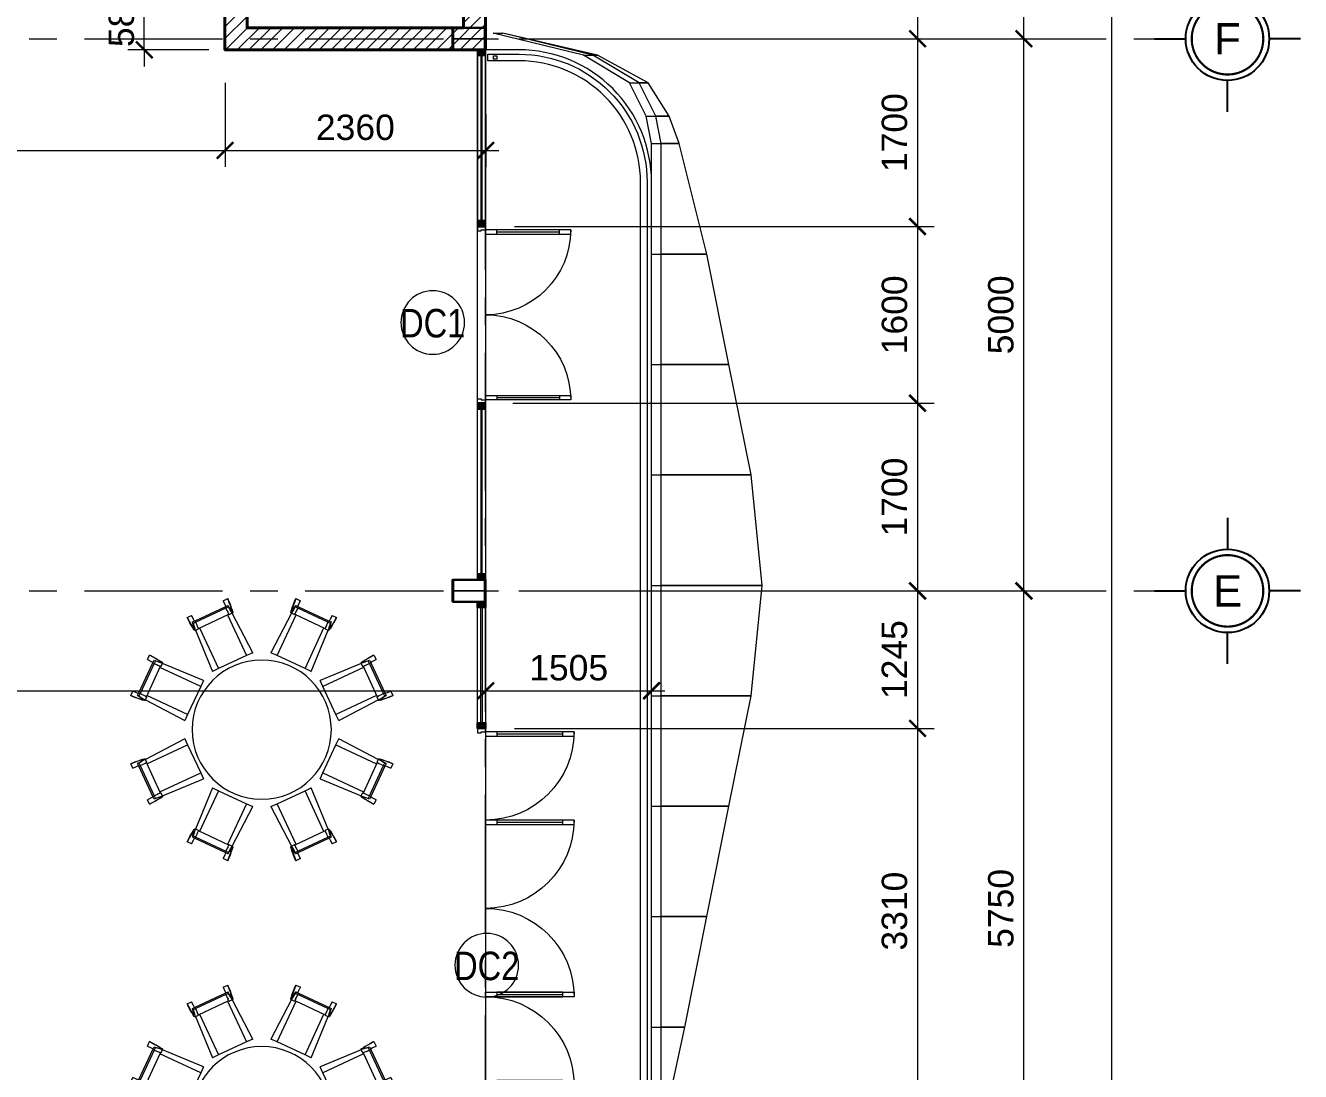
# Model space of a CAD drawing. Header units: millimetres. Extents: x 886808 to 1650903, y -1008069 to 230892.
# Drawn here: x 961252 to 972796, y -420272 to -410800 of the extents above; entities that cross this region are included whole.
import ezdxf
from ezdxf.enums import TextEntityAlignment as Align

# ---------------------------------------------------------------- set-up
doc = ezdxf.new("R2010")
doc.units = ezdxf.units.MM
for name, pattern in [('CENTER', [2, 1.25, -0.25, 0.25, -0.25]), ('CENTER2', [28.575, 19.05, -3.175, 3.175, -3.175]), ('CONTINOUS', [0])]:
    doc.linetypes.add(name, pattern=pattern)
doc.layers.get('0').update_dxf_attribs({"lineweight": 0})
for name, color, linetype, lineweight in [('01- NET TUONG- 242', 242, 'Continuous', 40), ('03- Net Cua- 153', 153, 'Continuous', 9), ('04-Net thay', 150, 'Continuous', 20), ('8l NET TO', 8, 'Continuous', 9), ('A-GLAZ-CURT', 52, 'Continuous', 5), ('A-GLAZ-CWMG', 51, 'Continuous', 5), ('A-Wall', 113, 'Continuous', 30), ('A_Dim', 8, 'Continuous', 5), ('DS_Dim', 8, 'Continuous', 0), ('HACTH', 8, 'Continuous', 0), ('I-FURN', 252, 'Continuous', 5), ('M-HVAC-CDFF', 50, 'Continuous', 5), ('net truc', 250, 'CENTER2', 5), ('Text', 250, 'Continuous', 25), ('X-BT-MB-F1$0$SP-CỬA', 157, 'Continuous', 0)]:
    doc.layers.add(name, color=color, linetype=linetype, lineweight=lineweight)
doc.styles.add('Arial', font='arial.ttf', dxfattribs={"height": 253.361452})
doc.styles.add('OBAYASHI', font='ARIALN.TTF')
doc.styles.add('TIÊU ĐỀ', font='arial.ttf', dxfattribs={"height": 230})
doc.styles.add('TRUNG TIN', font='')
doc.styles.get('TRUNG TIN').set_extended_font_data('VNI-Helve-Condense')
doc.dimstyles.new('1-100', dxfattribs={"dimtxt": 230, "dimasz": 150, "dimexe": 150, "dimexo": 300, "dimgap": 90, "dimtad": 1, "dimdec": 0, "dimrnd": 5, "dimzin": 0, "dimtxsty": 'TIÊU ĐỀ', "dimblk": 'ARCHTICK', "dimcen": 100, "dimdle": 120, "dimclrd": 256, "dimclre": 256, "dimclrt": 2, "dimadec": 0, "dimazin": 0, "dimtfac": 1, "dimtdec": 0, "dimtix": 1, "dimtmove": 1, "dimatfit": 3, "dimldrblk": 'OPEN30', "dimfxl": 900, "dimtolj": 1, "dimtzin": 0, "dimlwd": 13, "dimlwe": 13, "dimarcsym": 1})

# ---------------------------------------------------------------- blocks, each defined once
blk = doc.blocks.new('_ArchTick')
at = {"color": 0, "linetype": 'ByBlock', "const_width": 0.15}
blk.add_lwpolyline([(-0.5, -0.5), (0.5, 0.5)], dxfattribs=at)
blk = doc.blocks.new('*D1430')
at = {"layer": 'A_Dim', "lineweight": 13, "transparency": 16777216}
for p, q in [((970292, -421790), (970292, -415800)), ((965719, -415920), (970442, -415920)), ((965719, -421670), (970442, -421670))]:
    blk.add_line(p, q, dxfattribs=at)
at = {"layer": 'Defpoints', "color": 0, "transparency": 16777216}
for p in [(965419, -415920), (970292, -415920), (965419, -421670)]:
    blk.add_point(p, dxfattribs=at)
at = {"layer": 'A_Dim', "lineweight": 13, "transparency": 16777216, "xscale": 150, "yscale": 150, "zscale": 150}
for p, rotation in [((970292, -415920), 90), ((970292, -421670), 270)]:
    blk.add_blockref('_ArchTick', p, dxfattribs=dict(at, rotation=rotation))
at = {"layer": 'A_Dim', "color": 2, "transparency": 16777216, "insert": (970084, -418795), "char_height": 230, "attachment_point": 5, "rotation": 90, "style": 'TIÊU ĐỀ'}
blk.add_mtext('\\A1;5750', dxfattribs=at)
blk = doc.blocks.new('_Open30')
at = {"color": 0, "linetype": 'ByBlock', "lineweight": -2}
for p, q in [((-1, 0.268), (0, 0)), ((0, 0), (-1, -0.268)), ((0, 0), (-1, 0))]:
    blk.add_line(p, q, dxfattribs=at)
blk = doc.blocks.new('*D1431')
at = {"layer": 'A_Dim', "lineweight": 13, "transparency": 16777216}
for p, q in [((970292, -416040), (970292, -410800)), ((965719, -410920), (970442, -410920)), ((965719, -415920), (970442, -415920))]:
    blk.add_line(p, q, dxfattribs=at)
at = {"layer": 'Defpoints', "color": 0, "transparency": 16777216}
for p in [(965419, -410920), (970292, -410920), (965419, -415920)]:
    blk.add_point(p, dxfattribs=at)
at = {"layer": 'A_Dim', "lineweight": 13, "transparency": 16777216, "xscale": 150, "yscale": 150, "zscale": 150}
for p, rotation in [((970292, -410920), 90), ((970292, -415920), 270)]:
    blk.add_blockref('_ArchTick', p, dxfattribs=dict(at, rotation=rotation))
at = {"layer": 'A_Dim', "color": 2, "transparency": 16777216, "insert": (970084, -413420), "char_height": 230, "attachment_point": 5, "rotation": 90, "style": 'TIÊU ĐỀ'}
blk.add_mtext('\\A1;5000', dxfattribs=at)
blk = doc.blocks.new('*D1432')
at = {"layer": 'A_Dim', "lineweight": 13, "transparency": 16777216}
for p, q in [((970292, -411040), (970292, -405800)), ((966219, -405920), (970442, -405920)), ((965719, -410920), (970442, -410920))]:
    blk.add_line(p, q, dxfattribs=at)
at = {"layer": 'Defpoints', "color": 0, "transparency": 16777216}
for p in [(965919, -405920), (970292, -405920), (965419, -410920)]:
    blk.add_point(p, dxfattribs=at)
at = {"layer": 'A_Dim', "lineweight": 13, "transparency": 16777216, "xscale": 150, "yscale": 150, "zscale": 150}
for p, rotation in [((970292, -405920), 90), ((970292, -410920), 270)]:
    blk.add_blockref('_ArchTick', p, dxfattribs=dict(at, rotation=rotation))
at = {"layer": 'A_Dim', "color": 2, "transparency": 16777216, "insert": (970084, -408420), "char_height": 230, "attachment_point": 5, "rotation": 90, "style": 'TIÊU ĐỀ'}
blk.add_mtext('\\A1;5000', dxfattribs=at)
blk = doc.blocks.new('*D1433')
at = {"layer": 'A_Dim', "lineweight": 13, "transparency": 16777216}
for p, q in [((971085, -405800), (971085, -443140)), ((965719, -405920), (971235, -405920)), ((965719, -443020), (971235, -443020))]:
    blk.add_line(p, q, dxfattribs=at)
at = {"layer": 'Defpoints', "color": 0, "transparency": 16777216}
for p in [(965419, -405920), (965419, -443020), (971085, -443020)]:
    blk.add_point(p, dxfattribs=at)
at = {"layer": 'A_Dim', "lineweight": 13, "transparency": 16777216, "xscale": 150, "yscale": 150, "zscale": 150}
for p, rotation in [((971085, -405920), 90), ((971085, -443020), 270)]:
    blk.add_blockref('_ArchTick', p, dxfattribs=dict(at, rotation=rotation))
at = {"layer": 'A_Dim', "color": 2, "transparency": 16777216, "insert": (970878, -424470), "char_height": 230, "attachment_point": 5, "rotation": 90, "style": 'TIÊU ĐỀ'}
blk.add_mtext('\\A1;37100', dxfattribs=at)
blk = doc.blocks.new('A$C77DE12EB')
at = {"transparency": 33554636}
for p, q in [((7850, 28700), (7937, 28700)), ((8667, 28500), (7850, 28700)), ((7850, 28700), (7937, 28700)), ((8795, 28500), (7937, 28700)), ((8754, 28500), (7937, 28700)), ((9085, 28250), (8667, 28500)), ((9085, 28250), (8667, 28500)), ((8667, 28500), (8795, 28500)), ((8667, 28500), (8754, 28500)), ((9172, 28250), (8754, 28500)), ((8795, 28500), (8754, 28500)), ((9253, 28250), (8795, 28500)), ((9085, 28250), (9253, 28250)), ((9235, 27950), (9085, 28250)), ((9235, 27950), (9085, 28250)), ((9085, 28250), (9172, 28250)), ((9322, 27950), (9172, 28250)), ((9253, 28250), (9172, 28250)), ((9444, 27950), (9253, 28250)), ((9285, 27700), (9235, 27950)), ((9285, 27700), (9235, 27950)), ((9235, 27950), (9444, 27950)), ((9235, 27950), (9322, 27950)), ((9372, 27700), (9322, 27950)), ((9444, 27950), (9322, 27950)), ((9535, 27700), (9444, 27950)), ((9285, 23700), (9285, 27700)), ((9285, 26700), (9285, 27700)), ((9285, 27700), (9372, 27700)), ((9285, 27700), (9535, 27700)), ((9372, 26700), (9372, 27700)), ((9535, 27700), (9372, 27700)), ((9785, 26700), (9535, 27700)), ((9285, 26700), (9785, 26700)), ((9285, 25700), (9285, 26700)), ((9285, 26700), (9372, 26700)), ((9785, 26700), (9372, 26700)), ((9372, 25700), (9372, 26700)), ((9985, 25700), (9785, 26700)), ((9285, 25700), (9985, 25700)), ((9285, 25700), (9372, 25700)), ((9285, 24700), (9285, 25700)), ((9372, 24700), (9372, 25700)), ((9985, 25700), (9372, 25700)), ((10185, 24700), (9985, 25700)), ((9285, 24700), (9372, 24700)), ((9285, 24700), (10185, 24700)), ((9285, 23700), (9285, 24700)), ((9372, 23700), (9372, 24700)), ((10185, 24700), (9372, 24700)), ((10285, 23700), (10185, 24700)), ((9285, 23700), (9372, 23700)), ((9285, 20700), (9285, 23700)), ((9285, 23700), (10285, 23700)), ((9285, 22700), (9285, 23700)), ((10285, 23700), (9372, 23700)), ((9372, 22700), (9372, 23700)), ((10185, 22700), (10285, 23700)), ((9285, 22700), (10185, 22700)), ((9285, 22700), (9372, 22700)), ((9285, 21700), (9285, 22700)), ((9372, 21700), (9372, 22700)), ((10185, 22700), (9372, 22700)), ((9985, 21700), (10185, 22700)), ((9285, 20700), (9285, 21700)), ((9285, 21700), (9372, 21700)), ((9285, 21700), (9985, 21700)), ((9985, 21700), (9372, 21700)), ((9372, 20700), (9372, 21700)), ((9785, 20700), (9985, 21700)), ((9285, 19700), (9285, 20700)), ((9285, 20700), (9372, 20700)), ((9285, 19700), (9285, 20700)), ((9285, 20700), (9785, 20700)), ((9785, 20700), (9372, 20700)), ((9372, 17700), (9372, 20700)), ((9585, 19700), (9785, 20700)), ((9285, 19700), (9585, 19700)), ((9285, 13700), (9285, 19700)), ((9285, 18700), (9285, 19700)), ((9285, 19700), (9372, 19700)), ((9372, 18700), (9585, 19700)), ((9585, 19700), (9372, 19700))]:
    blk.add_line(p, q, dxfattribs=at)
blk = doc.blocks.new('Cafeteria_Table_-_Round_3929 - 54_ Dia_-V26-MẶT BẰNG BỐ TRÍ TẦNG 2')
at = {"layer": 'I-FURN', "transparency": 33554636}
for p, q in [((-197, 1168), (-156, 1187)), ((-156, 1187), (-151, 1175)), ((455, 1175), (461, 1187)), ((461, 1187), (502, 1168)), ((-452, 986), (-179, 1113)), ((-174, 1101), (-446, 974)), ((-422, 917), (-146, 1046)), ((-179, 1113), (-155, 1125)), ((-174, 1101), (-179, 1113)), ((-149, 1112), (-174, 1101)), ((-157, 1040), (15, 672)), ((-149, 1112), (-155, 1125)), ((-145, 1044), (-143, 1042)), ((-143, 1042), (-112, 1057)), ((-131, 1086), (-124, 1079)), ((-122, 1078), (-121, 1079)), ((70, 697), (-117, 1055)), ((422, 1055), (235, 697)), ((290, 672), (462, 1040)), ((417, 1057), (448, 1042)), ((426, 1079), (427, 1078)), ((429, 1079), (436, 1086)), ((448, 1042), (450, 1044)), ((451, 1046), (726, 917)), ((460, 1125), (454, 1112)), ((478, 1101), (454, 1112)), ((460, 1125), (484, 1113)), ((484, 1113), (478, 1101)), ((751, 974), (478, 1101)), ((484, 1113), (757, 986)), ((-523, 1016), (-483, 1035)), ((-518, 1004), (-523, 1016)), ((-476, 975), (-452, 986)), ((-470, 962), (-476, 975)), ((-446, 974), (-470, 962)), ((-446, 974), (-452, 986)), ((-446, 974), (-452, 986)), ((-432, 942), (-434, 946)), ((739, 946), (737, 942)), ((757, 986), (751, 974)), ((757, 986), (751, 974)), ((775, 962), (751, 974)), ((757, 986), (781, 975)), ((781, 975), (775, 962)), ((788, 1035), (828, 1016)), ((828, 1016), (822, 1004)), ((-452, 898), (-421, 913)), ((-447, 901), (-294, 528)), ((-411, 922), (-239, 554)), ((544, 554), (715, 922)), ((598, 528), (752, 901)), ((725, 913), (757, 898)), ((70, 697), (15, 672)), ((290, 672), (235, 697)), ((-961, 332), (-834, 604)), ((-821, 598), (-948, 326)), ((-882, 635), (-863, 676)), ((-863, 676), (-851, 670)), ((-834, 604), (-823, 629)), ((-834, 604), (-821, 599)), ((-834, 604), (-821, 598)), ((-823, 629), (-810, 623)), ((-810, 623), (-821, 599)), ((-793, 586), (-790, 585)), ((-767, 614), (-767, 616)), ((-760, 573), (-746, 605)), ((-376, 446), (-748, 599)), ((15, 672), (-239, 554)), ((544, 554), (290, 672)), ((1053, 599), (680, 446)), ((1050, 605), (1065, 573)), ((1072, 616), (1072, 614)), ((1094, 585), (1098, 586)), ((1115, 623), (1127, 629)), ((1126, 599), (1115, 623)), ((1126, 599), (1139, 604)), ((1126, 598), (1139, 604)), ((1253, 326), (1126, 598)), ((1127, 629), (1139, 604)), ((1139, 604), (1266, 332)), ((1156, 670), (1168, 676)), ((1168, 676), (1187, 635)), ((-893, 298), (-764, 574)), ((-401, 391), (-770, 563)), ((-239, 554), (-294, 528)), ((598, 528), (544, 554)), ((1074, 563), (706, 391)), ((1069, 574), (1198, 298)), ((-1034, 309), (-1016, 349)), ((-401, 391), (-520, 138)), ((-376, 446), (-401, 391)), ((706, 391), (680, 446)), ((824, 138), (706, 391)), ((1320, 349), (1339, 309)), ((-1022, 303), (-1034, 309)), ((-972, 308), (-961, 332)), ((-972, 308), (-960, 302)), ((-961, 332), (-948, 326)), ((-948, 326), (-960, 302)), ((-927, 274), (-926, 274)), ((-908, 306), (-904, 304)), ((-904, 264), (-890, 296)), ((-902, 303), (-893, 298)), ((-902, 270), (-545, 83)), ((-890, 296), (-892, 297)), ((-520, 138), (-888, 309)), ((1192, 309), (824, 138)), ((850, 83), (1207, 270)), ((1194, 296), (1209, 264)), ((1196, 297), (1195, 296)), ((1231, 274), (1232, 274)), ((1253, 326), (1266, 332)), ((1265, 302), (1253, 326)), ((1265, 302), (1277, 308)), ((1266, 332), (1277, 308)), ((1339, 309), (1327, 303)), ((-520, 138), (-545, 83)), ((850, 83), (824, 138)), ((-545, -83), (-902, -270)), ((-545, -83), (-520, -138)), ((824, -138), (850, -83)), ((1207, -270), (850, -83)), ((-888, -309), (-520, -138)), ((-520, -138), (-401, -391)), ((706, -391), (824, -138)), ((824, -138), (1192, -309)), ((-1034, -309), (-1022, -303)), ((-1016, -349), (-1034, -309)), ((-960, -302), (-972, -308)), ((-961, -332), (-972, -308)), ((-948, -326), (-961, -332)), ((-834, -604), (-961, -332)), ((-960, -302), (-948, -326)), ((-948, -326), (-821, -598)), ((-926, -274), (-927, -274)), ((-904, -304), (-908, -306)), ((-890, -296), (-904, -264)), ((-893, -298), (-902, -303)), ((-764, -574), (-893, -298)), ((-892, -297), (-890, -296)), ((1198, -298), (1069, -574)), ((1126, -598), (1253, -326)), ((1266, -332), (1139, -604)), ((1209, -264), (1194, -296)), ((1195, -296), (1196, -297)), ((1232, -274), (1231, -274)), ((1253, -326), (1265, -302)), ((1266, -332), (1253, -326)), ((1277, -308), (1265, -302)), ((1277, -308), (1266, -332)), ((1339, -309), (1320, -349)), ((1327, -303), (1339, -309)), ((-770, -563), (-401, -391)), ((-748, -599), (-376, -446)), ((-401, -391), (-376, -446)), ((680, -446), (706, -391)), ((680, -446), (1053, -599)), ((706, -391), (1074, -563)), ((-746, -605), (-760, -573)), ((-294, -528), (-447, -901)), ((-239, -554), (-411, -922)), ((-294, -528), (-239, -554)), ((-239, -554), (15, -672)), ((290, -672), (544, -554)), ((544, -554), (598, -528)), ((715, -922), (544, -554)), ((752, -901), (598, -528)), ((1065, -573), (1050, -605)), ((-863, -676), (-882, -635)), ((-851, -670), (-863, -676)), ((-821, -598), (-834, -604)), ((-821, -599), (-834, -604)), ((-823, -629), (-834, -604)), ((-810, -623), (-823, -629)), ((-821, -599), (-810, -623)), ((-767, -616), (-767, -614)), ((15, -672), (-157, -1040)), ((15, -672), (70, -697)), ((235, -697), (290, -672)), ((462, -1040), (290, -672)), ((1072, -614), (1072, -616)), ((1098, -586), (1094, -585)), ((1115, -623), (1126, -599)), ((1127, -629), (1115, -623)), ((1139, -604), (1126, -598)), ((1139, -604), (1126, -599)), ((1139, -604), (1127, -629)), ((1168, -676), (1156, -670)), ((1187, -635), (1168, -676)), ((-117, -1055), (70, -697)), ((235, -697), (422, -1055)), ((-462, -920), (-463, -920)), ((-421, -913), (-452, -898)), ((-146, -1046), (-422, -917)), ((726, -917), (451, -1046)), ((757, -898), (725, -913)), ((768, -920), (767, -920)), ((-523, -1016), (-518, -1004)), ((-483, -1035), (-523, -1016)), ((-476, -975), (-470, -962)), ((-452, -986), (-476, -975)), ((-470, -962), (-446, -974)), ((-452, -986), (-446, -974)), ((-452, -986), (-446, -974)), ((-179, -1113), (-452, -986)), ((-446, -974), (-174, -1101)), ((478, -1101), (751, -974)), ((757, -986), (484, -1113)), ((751, -974), (775, -962)), ((751, -974), (757, -986)), ((751, -974), (757, -986)), ((781, -975), (757, -986)), ((775, -962), (781, -975)), ((828, -1016), (788, -1035)), ((822, -1004), (828, -1016)), ((-179, -1113), (-174, -1101)), ((-155, -1125), (-179, -1113)), ((-174, -1101), (-149, -1112)), ((-155, -1125), (-149, -1112)), ((-143, -1042), (-145, -1044)), ((-112, -1057), (-143, -1042)), ((448, -1042), (417, -1057)), ((450, -1044), (448, -1042)), ((454, -1112), (478, -1101)), ((454, -1112), (460, -1125)), ((484, -1113), (460, -1125)), ((478, -1101), (484, -1113)), ((-156, -1187), (-197, -1168)), ((-151, -1175), (-156, -1187)), ((461, -1187), (455, -1175)), ((502, -1168), (461, -1187))]:
    blk.add_line(p, q, dxfattribs=at)
at = {"layer": 'I-FURN', "transparency": 33554636, "flags": 128}
for points in [[(-197, 1168), (-182, 1133), (-174, 1115)], [(-121, 1079), (-122, 1087), (-125, 1101), (-132, 1123), (-143, 1152), (-156, 1187)], [(-151, 1175), (-135, 1136), (-124, 1104), (-116, 1081), (-111, 1065), (-111, 1057)], [(416, 1057), (416, 1065), (420, 1081), (428, 1104), (440, 1136), (455, 1175)], [(461, 1187), (447, 1152), (437, 1123), (430, 1101), (426, 1087), (426, 1079)], [(478, 1115), (486, 1133), (502, 1168)], [(-174, 1101), (-160, 1073), (-153, 1060)], [(-155, 1125), (-142, 1102), (-131, 1087)], [(-146, 1046), (-152, 1057), (-154, 1060)], [(-151, 1056), (-151, 1054), (-148, 1049)], [(-111, 1057), (-115, 1058), (-122, 1068), (-134, 1086), (-149, 1112)], [(454, 1112), (439, 1086), (427, 1068), (420, 1058), (416, 1057)], [(436, 1087), (446, 1102), (460, 1125)], [(458, 1060), (456, 1057), (451, 1046)], [(452, 1049), (455, 1054), (456, 1056)], [(458, 1060), (465, 1073), (478, 1101)], [(-523, 1016), (-505, 983), (-490, 956), (-478, 937), (-469, 925), (-463, 920)], [(-453, 898), (-459, 903), (-468, 916), (-481, 938), (-498, 967), (-518, 1004)], [(-457, 983), (-466, 1001), (-483, 1035)], [(-463, 920), (-461, 922), (-463, 932), (-468, 950), (-476, 975)], [(-470, 962), (-460, 934), (-454, 913), (-451, 901), (-453, 898)], [(-421, 913), (-421, 915), (-425, 926)], [(730, 926), (726, 915), (726, 913)], [(758, 898), (756, 901), (758, 913), (765, 934), (775, 962)], [(822, 1004), (802, 967), (786, 938), (773, 916), (763, 903), (758, 898)], [(788, 1035), (771, 1001), (762, 983)], [(781, 975), (772, 950), (767, 932), (766, 922), (768, 920)], [(768, 920), (773, 925), (782, 937), (794, 956), (810, 983), (828, 1016)], [(-882, 635), (-848, 618), (-831, 609)], [(-767, 616), (-772, 621), (-785, 630), (-804, 642), (-830, 657), (-863, 676)], [(-851, 670), (-815, 650), (-785, 633), (-764, 620), (-751, 611), (-746, 606)], [(-823, 629), (-797, 620), (-780, 615), (-770, 613)], [(-746, 606), (-749, 604), (-761, 606), (-781, 612), (-810, 623)], [(-776, 579), (-774, 578), (-763, 574), (-761, 573)], [(1050, 606), (1056, 611), (1069, 620), (1090, 633), (1119, 650), (1156, 670)], [(1115, 623), (1086, 612), (1066, 606), (1054, 604), (1050, 606)], [(1066, 573), (1068, 574), (1079, 578)], [(1168, 676), (1135, 657), (1109, 642), (1089, 630), (1077, 621), (1072, 616)], [(1074, 613), (1085, 615), (1102, 620), (1127, 629)], [(1135, 609), (1153, 618), (1187, 635)], [(-963, 326), (-981, 334), (-1016, 349)], [(1320, 349), (1286, 334), (1267, 326)], [(-1034, 309), (-999, 295), (-970, 285), (-949, 278), (-934, 274), (-927, 274)], [(-905, 264), (-913, 264), (-928, 268), (-952, 276), (-983, 288), (-1022, 303)], [(-927, 277), (-934, 284), (-949, 294), (-972, 308)], [(-960, 302), (-933, 286), (-915, 275), (-906, 267), (-905, 264)], [(-908, 306), (-921, 313), (-948, 326)], [(-896, 300), (-902, 303), (-903, 303)], [(1198, 298), (1209, 304), (1213, 306)], [(1209, 304), (1207, 303), (1201, 300)], [(1327, 303), (1288, 288), (1257, 276), (1233, 268), (1217, 264), (1210, 264)], [(1210, 264), (1211, 267), (1220, 275), (1238, 286), (1265, 302)], [(1253, 326), (1226, 313), (1212, 306)], [(1277, 308), (1254, 294), (1239, 284), (1231, 277)], [(1232, 274), (1239, 274), (1254, 278), (1275, 285), (1304, 295), (1339, 309)], [(-927, -274), (-934, -274), (-949, -278), (-970, -285), (-999, -295), (-1034, -309)], [(-1022, -303), (-983, -288), (-952, -276), (-928, -268), (-913, -264), (-905, -264)], [(-1016, -349), (-981, -334), (-963, -326)], [(-972, -308), (-949, -294), (-934, -284), (-927, -277)], [(-905, -264), (-906, -267), (-915, -275), (-933, -286), (-960, -302)], [(-948, -326), (-921, -313), (-908, -306)], [(-903, -303), (-902, -303), (-896, -300)], [(1213, -306), (1209, -304), (1198, -298)], [(1201, -300), (1207, -303), (1209, -304)], [(1265, -302), (1238, -286), (1220, -275), (1211, -267), (1210, -264)], [(1210, -264), (1217, -264), (1233, -268), (1257, -276), (1288, -288), (1327, -303)], [(1212, -306), (1226, -313), (1253, -326)], [(1231, -277), (1239, -284), (1254, -294), (1277, -308)], [(1339, -309), (1304, -295), (1275, -285), (1254, -278), (1239, -274), (1232, -274)], [(1267, -326), (1286, -334), (1320, -349)], [(-761, -573), (-763, -574), (-774, -578), (-776, -579)], [(1079, -578), (1068, -574), (1066, -573)], [(-831, -609), (-848, -618), (-882, -635)], [(-863, -676), (-830, -657), (-804, -642), (-785, -630), (-772, -621), (-767, -616)], [(-746, -606), (-751, -611), (-764, -620), (-785, -633), (-815, -650), (-851, -670)], [(-770, -613), (-780, -615), (-797, -620), (-823, -629)], [(-810, -623), (-781, -612), (-761, -606), (-749, -604), (-746, -606)], [(-790, -585), (-793, -586), (-795, -587)], [(1050, -606), (1054, -604), (1066, -606), (1086, -612), (1115, -623)], [(1156, -670), (1119, -650), (1090, -633), (1069, -620), (1056, -611), (1050, -606)], [(1072, -616), (1077, -621), (1089, -630), (1109, -642), (1135, -657), (1168, -676)], [(1127, -629), (1102, -620), (1085, -615), (1074, -613)], [(1187, -635), (1153, -618), (1135, -609)], [(-463, -920), (-469, -925), (-478, -937), (-490, -956), (-505, -983), (-523, -1016)], [(-518, -1004), (-498, -967), (-481, -938), (-468, -916), (-459, -903), (-453, -898)], [(-476, -975), (-468, -950), (-463, -932), (-461, -922)], [(-453, -898), (-451, -901), (-454, -913), (-460, -934), (-470, -962)], [(-426, -928), (-425, -926), (-421, -915), (-421, -913)], [(726, -913), (726, -915), (730, -926), (731, -928)], [(775, -962), (765, -934), (758, -913), (756, -901), (758, -898)], [(758, -898), (763, -903), (773, -916), (786, -938), (802, -967), (822, -1004)], [(766, -922), (767, -932), (772, -950), (781, -975)], [(828, -1016), (810, -983), (794, -956), (782, -937), (773, -925), (768, -920)], [(-483, -1035), (-466, -1001), (-457, -983)], [(-434, -947), (-434, -946), (-432, -942)], [(737, -942), (739, -946), (739, -947)], [(762, -983), (771, -1001), (788, -1035)], [(-174, -1115), (-182, -1133), (-197, -1168)], [(-153, -1060), (-160, -1073), (-174, -1101)], [(-156, -1187), (-143, -1152), (-132, -1123), (-125, -1101), (-122, -1087), (-121, -1079)], [(-121, -1079), (-124, -1079), (-131, -1087), (-142, -1102), (-155, -1125)], [(-154, -1060), (-152, -1057), (-146, -1046)], [(-148, -1049), (-151, -1054), (-151, -1056)], [(-111, -1057), (-111, -1065), (-116, -1081), (-124, -1104), (-135, -1136), (-151, -1175)], [(-149, -1112), (-134, -1086), (-122, -1068), (-115, -1058), (-111, -1057)], [(455, -1175), (440, -1136), (428, -1104), (420, -1081), (416, -1065), (416, -1057)], [(416, -1057), (420, -1058), (427, -1068), (439, -1086), (454, -1112)], [(460, -1125), (446, -1102), (436, -1087), (429, -1079), (426, -1079)], [(426, -1079), (426, -1087), (430, -1101), (437, -1123), (447, -1152), (461, -1187)], [(451, -1046), (456, -1057), (458, -1060)], [(456, -1056), (455, -1054), (452, -1049)], [(478, -1101), (465, -1073), (458, -1060)], [(502, -1168), (486, -1133), (478, -1115)]]:
    blk.add_lwpolyline(points, dxfattribs=at)
at = {"layer": 'I-FURN', "transparency": 33554636}
for start, end in [(0, 180), (180, 0)]:
    blk.add_arc((152, 0), 630, start, end, dxfattribs=at)
for centre, major_axis, start_param, end_param in [((-833, 1797), (-412, 884), 3.410964, 3.51126), ((-833, 1797), (-412, 884), 3.23382, 3.401937), ((1137, 1797), (412, 884), 2.881248, 3.049365), ((1137, 1797), (412, 884), 2.771925, 2.872221), ((-1644, 985), (-884, 412), 2.771925, 2.865674), ((-1644, 985), (-884, 412), 2.881248, 3.049365), ((1949, 985), (884, 412), 3.23382, 3.401937), ((1949, 985), (884, 412), 3.417511, 3.51126), ((-1644, -985), (884, 412), 0.092227, 0.260344), ((1949, -985), (-884, 412), 6.022841, 6.190958), ((-1644, -985), (884, 412), 0.269372, 0.369668), ((1949, -985), (-884, 412), 5.913518, 6.013814), ((-833, -1797), (412, 884), 6.022841, 6.190958), ((1137, -1797), (-412, 884), 0.092227, 0.260344), ((-833, -1797), (412, 884), 5.913518, 6.013814), ((1137, -1797), (-412, 884), 0.269372, 0.369668)]:
    blk.add_ellipse(centre, major_axis=major_axis, ratio=0.007077, start_param=start_param, end_param=end_param, dxfattribs=at)
blk = doc.blocks.new('so thu tu bac thang')
at = {"ltscale": 300}
blk.add_circle((37.7, 0), 125, dxfattribs=at)
at = {"style": 'OBAYASHI'}
blk.add_attdef('SO_THU_TU_BAC_THANG', (-91.5, -138.5), '', height=300, dxfattribs=at)
blk = doc.blocks.new('A$C6383743D')
at = {"transparency": 33554636}
ref = blk.add_blockref('so thu tu bac thang', (20902, 24572), dxfattribs=dict(at, xscale=-2.304000000003725, yscale=2.304000000003725, zscale=2.304, rotation=359.9999999985525))
ref.add_attrib('SO_THU_TU_BAC_THANG', 'DC1', dxfattribs={"height": 258, "style": 'TRUNG TIN'}).set_placement((20815, 24437), align=Align.CENTER)
at = {"layer": 'I-FURN', "transparency": 33554636}
for p in [(19115, 20885, 0), (19115, 17385, 0)]:
    blk.add_blockref('Cafeteria_Table_-_Round_3929 - 54_ Dia_-V26-MẶT BẰNG BỐ TRÍ TẦNG 2', p, dxfattribs=at)
blk = doc.blocks.new('*D1223')
at = {"layer": 'A_Dim', "lineweight": 13, "transparency": 16777216}
for p, q in [((969329, -408229), (969329, -411040)), ((965519, -408349), (969479, -408349)), ((967846, -410920), (969479, -410920))]:
    blk.add_line(p, q, dxfattribs=at)
at = {"layer": 'Defpoints', "color": 0, "transparency": 16777216}
for p in [(965219, -408349), (967546, -410920), (969329, -410920)]:
    blk.add_point(p, dxfattribs=at)
at = {"layer": 'A_Dim', "lineweight": 13, "transparency": 16777216, "xscale": 150, "yscale": 150, "zscale": 150}
for p, rotation in [((969329, -408349), 90), ((969329, -410920), 270)]:
    blk.add_blockref('_ArchTick', p, dxfattribs=dict(at, rotation=rotation))
at = {"layer": 'A_Dim', "color": 2, "transparency": 16777216, "insert": (969121, -409635), "char_height": 230, "attachment_point": 5, "rotation": 90, "style": 'TIÊU ĐỀ'}
blk.add_mtext('\\A1;2570', dxfattribs=at)
blk = doc.blocks.new('*D1265')
at = {"layer": 'A_Dim', "lineweight": 13, "transparency": 16777216}
for p, q in [((951069, -416645), (951069, -416674)), ((965419, -417472), (965419, -416674)), ((950949, -416824), (965539, -416824))]:
    blk.add_line(p, q, dxfattribs=at)
at = {"layer": 'Defpoints', "color": 0, "transparency": 16777216}
for p in [(965419, -416824), (951069, -416945), (965419, -417772)]:
    blk.add_point(p, dxfattribs=at)
at = {"layer": 'A_Dim', "lineweight": 13, "transparency": 16777216, "xscale": 150, "yscale": 150, "zscale": 150, "rotation": 180}
blk.add_blockref('_ArchTick', (951069, -416824), dxfattribs=at)
at = {"layer": 'A_Dim', "lineweight": 13, "transparency": 16777216, "xscale": 150, "yscale": 150, "zscale": 150}
blk.add_blockref('_ArchTick', (965419, -416824), dxfattribs=at)
at = {"layer": 'A_Dim', "color": 2, "transparency": 16777216, "insert": (958244, -416616), "char_height": 230, "attachment_point": 5, "style": 'TIÊU ĐỀ'}
blk.add_mtext('\\A1;14350', dxfattribs=at)
blk = doc.blocks.new('*D1266')
at = {"layer": 'A_Dim', "lineweight": 13, "transparency": 16777216}
for p, q in [((965419, -417472), (965419, -416674)), ((966921, -417303), (966921, -416674)), ((965299, -416824), (967041, -416824))]:
    blk.add_line(p, q, dxfattribs=at)
at = {"layer": 'Defpoints', "color": 0, "transparency": 16777216}
for p in [(966921, -416824), (966921, -417603), (965419, -417772)]:
    blk.add_point(p, dxfattribs=at)
at = {"layer": 'A_Dim', "lineweight": 13, "transparency": 16777216, "xscale": 150, "yscale": 150, "zscale": 150, "rotation": 180}
blk.add_blockref('_ArchTick', (965419, -416824), dxfattribs=at)
at = {"layer": 'A_Dim', "lineweight": 13, "transparency": 16777216, "xscale": 150, "yscale": 150, "zscale": 150}
blk.add_blockref('_ArchTick', (966921, -416824), dxfattribs=at)
at = {"layer": 'A_Dim', "color": 2, "transparency": 16777216, "insert": (966170, -416617), "char_height": 230, "attachment_point": 5, "style": 'TIÊU ĐỀ'}
blk.add_mtext('\\A1;1505', dxfattribs=at)
blk = doc.blocks.new('*D1277')
at = {"layer": 'A_Dim', "lineweight": 13, "transparency": 16777216}
for p, q in [((958319, -410798), (958319, -412081)), ((963059, -411320), (963059, -412081)), ((958199, -411931), (963179, -411931))]:
    blk.add_line(p, q, dxfattribs=at)
at = {"layer": 'Defpoints', "color": 0, "transparency": 16777216}
for p in [(958319, -410498), (963059, -411020), (963059, -411931)]:
    blk.add_point(p, dxfattribs=at)
at = {"layer": 'A_Dim', "lineweight": 13, "transparency": 16777216, "xscale": 150, "yscale": 150, "zscale": 150, "rotation": 180}
blk.add_blockref('_ArchTick', (958319, -411931), dxfattribs=at)
at = {"layer": 'A_Dim', "lineweight": 13, "transparency": 16777216, "xscale": 150, "yscale": 150, "zscale": 150}
blk.add_blockref('_ArchTick', (963059, -411931), dxfattribs=at)
at = {"layer": 'A_Dim', "color": 2, "transparency": 16777216, "insert": (960689, -411724), "char_height": 230, "attachment_point": 5, "style": 'TIÊU ĐỀ'}
blk.add_mtext('\\A1;4740', dxfattribs=at)
blk = doc.blocks.new('*D1278')
at = {"layer": 'A_Dim', "lineweight": 13, "transparency": 16777216}
for p, q in [((963059, -411320), (963059, -412081)), ((965419, -411603), (965419, -412081)), ((962939, -411931), (965539, -411931))]:
    blk.add_line(p, q, dxfattribs=at)
at = {"layer": 'Defpoints', "color": 0, "transparency": 16777216}
for p in [(963059, -411020), (965419, -411303, 0), (965419, -411931)]:
    blk.add_point(p, dxfattribs=at)
at = {"layer": 'A_Dim', "lineweight": 13, "transparency": 16777216, "xscale": 150, "yscale": 150, "zscale": 150, "rotation": 180}
blk.add_blockref('_ArchTick', (963059, -411931), dxfattribs=at)
at = {"layer": 'A_Dim', "lineweight": 13, "transparency": 16777216, "xscale": 150, "yscale": 150, "zscale": 150}
blk.add_blockref('_ArchTick', (965419, -411931), dxfattribs=at)
at = {"layer": 'A_Dim', "color": 2, "transparency": 16777216, "insert": (964239, -411723), "char_height": 230, "attachment_point": 5, "style": 'TIÊU ĐỀ'}
blk.add_mtext('\\A1;2360', dxfattribs=at)
blk = doc.blocks.new('*D1279')
at = {"layer": 'A_Dim', "lineweight": 13, "transparency": 16777216}
for p, q in [((962328, -410435), (962328, -410285)), ((962859, -410435), (962178, -410435)), ((962328, -411020), (962328, -410435)), ((962912, -411020), (962178, -411020)), ((962328, -411020), (962328, -411170))]:
    blk.add_line(p, q, dxfattribs=at)
at = {"layer": 'Defpoints', "color": 0, "transparency": 16777216}
for p in [(962328, -410435), (963159, -410435), (963212, -411020)]:
    blk.add_point(p, dxfattribs=at)
at = {"layer": 'A_Dim', "lineweight": 13, "transparency": 16777216, "xscale": 150, "yscale": 150, "zscale": 150}
for p, rotation in [((962328, -410435), 270), ((962328, -411020), 90)]:
    blk.add_blockref('_ArchTick', p, dxfattribs=dict(at, rotation=rotation))
at = {"layer": 'A_Dim', "color": 2, "transparency": 16777216, "insert": (962121, -410727), "char_height": 230, "attachment_point": 5, "rotation": 90, "style": 'TIÊU ĐỀ'}
blk.add_mtext('\\A1;585', dxfattribs=at)
blk = doc.blocks.new('*D1287')
at = {"layer": 'A_Dim', "lineweight": 13, "transparency": 16777216}
for p, q in [((969329, -410800), (969329, -412740)), ((967846, -410920), (969479, -410920)), ((965681, -412620), (969479, -412620))]:
    blk.add_line(p, q, dxfattribs=at)
at = {"layer": 'Defpoints', "color": 0, "transparency": 16777216}
for p in [(967546, -410920), (965381, -412620), (969329, -412620)]:
    blk.add_point(p, dxfattribs=at)
at = {"layer": 'A_Dim', "lineweight": 13, "transparency": 16777216, "xscale": 150, "yscale": 150, "zscale": 150}
for p, rotation in [((969329, -410920), 90), ((969329, -412620), 270)]:
    blk.add_blockref('_ArchTick', p, dxfattribs=dict(at, rotation=rotation))
at = {"layer": 'A_Dim', "color": 2, "transparency": 16777216, "insert": (969121, -411770), "char_height": 230, "attachment_point": 5, "rotation": 90, "style": 'TIÊU ĐỀ'}
blk.add_mtext('\\A1;1700', dxfattribs=at)
blk = doc.blocks.new('*D1288')
at = {"layer": 'A_Dim', "lineweight": 13, "transparency": 16777216}
for p, q in [((969329, -412500), (969329, -414340)), ((965681, -412620), (969479, -412620)), ((965664, -414220), (969479, -414220))]:
    blk.add_line(p, q, dxfattribs=at)
at = {"layer": 'Defpoints', "color": 0, "transparency": 16777216}
for p in [(965381, -412620), (965364, -414220), (969329, -414220)]:
    blk.add_point(p, dxfattribs=at)
at = {"layer": 'A_Dim', "lineweight": 13, "transparency": 16777216, "xscale": 150, "yscale": 150, "zscale": 150}
for p, rotation in [((969329, -412620), 90), ((969329, -414220), 270)]:
    blk.add_blockref('_ArchTick', p, dxfattribs=dict(at, rotation=rotation))
at = {"layer": 'A_Dim', "color": 2, "transparency": 16777216, "insert": (969121, -413420), "char_height": 230, "attachment_point": 5, "rotation": 90, "style": 'TIÊU ĐỀ'}
blk.add_mtext('\\A1;1600', dxfattribs=at)
blk = doc.blocks.new('*D1289')
at = {"layer": 'A_Dim', "lineweight": 13, "transparency": 16777216}
for p, q in [((969329, -414100), (969329, -416040)), ((965664, -414220), (969479, -414220)), ((966019, -415920), (969479, -415920))]:
    blk.add_line(p, q, dxfattribs=at)
at = {"layer": 'Defpoints', "color": 0, "transparency": 16777216}
for p in [(965364, -414220), (965719, -415920), (969329, -415920)]:
    blk.add_point(p, dxfattribs=at)
at = {"layer": 'A_Dim', "lineweight": 13, "transparency": 16777216, "xscale": 150, "yscale": 150, "zscale": 150}
for p, rotation in [((969329, -414220), 90), ((969329, -415920), 270)]:
    blk.add_blockref('_ArchTick', p, dxfattribs=dict(at, rotation=rotation))
at = {"layer": 'A_Dim', "color": 2, "transparency": 16777216, "insert": (969121, -415070), "char_height": 230, "attachment_point": 5, "rotation": 90, "style": 'TIÊU ĐỀ'}
blk.add_mtext('\\A1;1700', dxfattribs=at)
blk = doc.blocks.new('*D1290')
at = {"layer": 'A_Dim', "lineweight": 13, "transparency": 16777216}
for p, q in [((969329, -415800), (969329, -417285)), ((966019, -415920), (969479, -415920)), ((965681, -417165), (969479, -417165))]:
    blk.add_line(p, q, dxfattribs=at)
at = {"layer": 'Defpoints', "color": 0, "transparency": 16777216}
for p in [(965719, -415920), (965381, -417165, 0), (969329, -417165)]:
    blk.add_point(p, dxfattribs=at)
at = {"layer": 'A_Dim', "lineweight": 13, "transparency": 16777216, "xscale": 150, "yscale": 150, "zscale": 150}
for p, rotation in [((969329, -415920), 90), ((969329, -417165), 270)]:
    blk.add_blockref('_ArchTick', p, dxfattribs=dict(at, rotation=rotation))
at = {"layer": 'A_Dim', "color": 2, "transparency": 16777216, "insert": (969121, -416542), "char_height": 230, "attachment_point": 5, "rotation": 90, "style": 'TIÊU ĐỀ'}
blk.add_mtext('\\A1;1245', dxfattribs=at)
blk = doc.blocks.new('*D1291')
at = {"layer": 'A_Dim', "lineweight": 13, "transparency": 16777216}
for p, q in [((969329, -417045), (969329, -420595)), ((965681, -417165), (969479, -417165)), ((965686, -420475), (969479, -420475))]:
    blk.add_line(p, q, dxfattribs=at)
at = {"layer": 'Defpoints', "color": 0, "transparency": 16777216}
for p in [(965381, -417165, 0), (965386, -420475), (969329, -420475)]:
    blk.add_point(p, dxfattribs=at)
at = {"layer": 'A_Dim', "lineweight": 13, "transparency": 16777216, "xscale": 150, "yscale": 150, "zscale": 150}
for p, rotation in [((969329, -417165), 90), ((969329, -420475), 270)]:
    blk.add_blockref('_ArchTick', p, dxfattribs=dict(at, rotation=rotation))
at = {"layer": 'A_Dim', "color": 2, "transparency": 16777216, "insert": (969121, -418820), "char_height": 230, "attachment_point": 5, "rotation": 90, "style": 'TIÊU ĐỀ'}
blk.add_mtext('\\A1;3310', dxfattribs=at)
blk = doc.blocks.new('Rectangular Mullion - 50x75mm-6290178-MẶT BẰNG TƯỜNG ĐIỂN HÌNH TẦNG 2_ TẦNG 4')
at = {"layer": 'A-GLAZ-CWMG'}
blk.add_hatch(color=256, dxfattribs=at).paths.add_polyline_path([(25, -37.5), (-25, -37.5), (-25, 37.5), (25, 37.5)], flags=0)
at = {"layer": 'A-GLAZ-CWMG', "lineweight": 25}
for p, q in [((-25, 37.5), (25, 37.5)), ((-25, -37.5), (-25, 37.5)), ((25, 37.5), (25, -37.5)), ((25, -37.5), (-25, -37.5))]:
    blk.add_line(p, q, dxfattribs=at)
blk = doc.blocks.new('*U97')
at = {"layer": 'X-BT-MB-F1$0$SP-CỬA', "transparency": 33554636}
for p, q in [((100, -70), (100, -30)), ((100, -50), (670, -50)), ((670, -70), (670, -30)), ((100, -1530), (100, -1570)), ((100, -1550), (670, -1550)), ((670, -1530), (670, -1570))]:
    blk.add_line(p, q, dxfattribs=at)
for points in [[(-75, 0), (-75, -40), (-40, -40), (-40, -30), (0, -30), (0, 0)], [(0, -30), (0, -70), (770, -70), (770, -30)], [(-75, -1600), (-75, -1560), (-40, -1560), (-40, -1570), (0, -1570), (0, -1600)], [(0, -1570), (0, -1530), (770, -1530), (770, -1570)]]:
    blk.add_lwpolyline(points, close=True, dxfattribs=at)
at = {"layer": 'X-BT-MB-F1$0$SP-CỬA', "ltscale": 100, "transparency": 33554636}
for centre, start, end in [((0, -30), 270, 360), ((0, -1570), 0, 90)]:
    blk.add_arc(centre, 770, start, end, dxfattribs=at)
blk = doc.blocks.new('*U1455')
at = {"layer": 'X-BT-MB-F1$0$SP-CỬA'}
for p, q in [((100, -50), (700, -50)), ((100, -850), (700, -850)), ((100, -2410), (700, -2410)), ((100, -3210), (700, -3210))]:
    blk.add_line(p, q, dxfattribs=at)
for points in [[(-75, 0), (-75, -40), (-40, -40), (-40, -30), (0, -30), (0, 0)], [(0, -30), (0, -70), (800, -70), (800, -30)], [(700, -30), (700, -70), (100, -70), (100, -30)], [(0, -830), (0, -870), (800, -870), (800, -830)], [(700, -830), (700, -870), (100, -870), (100, -830)], [(0, -2430), (0, -2390), (800, -2390), (800, -2430)], [(700, -2390), (700, -2430), (100, -2430), (100, -2390)], [(-75, -3260), (-75, -3220), (-40, -3220), (-40, -3230), (0, -3230), (0, -3260)], [(0, -3230), (0, -3190), (800, -3190), (800, -3230)], [(700, -3190), (700, -3230), (100, -3230), (100, -3190)]]:
    blk.add_lwpolyline(points, close=True, dxfattribs=at)
at = {"layer": 'X-BT-MB-F1$0$SP-CỬA', "ltscale": 100}
for centre, start, end in [((0, -30), 270, 360), ((0, -830), 270, 360), ((0, -2430), 360, 90), ((0, -3230), 360, 90)]:
    blk.add_arc(centre, 800, start, end, dxfattribs=at)
blk = doc.blocks.new('cc')
at = {"layer": 'A-GLAZ-CURT', "transparency": 33554636}
blk.add_lwpolyline([(222569, 39756), (222287, 39756), (222287, 39659), (222278, 39659), (222278, 39859), (222287, 39859), (222287, 39762), (222569, 39762), (222569, 39859), (222578, 39859), (222578, 39659), (222569, 39659)], close=True, dxfattribs=at)
at = {"layer": 'A-Wall', "transparency": 33554636}
blk.add_lwpolyline([(222278, 39659), (222578, 39659), (222578, 39859), (222278, 39859)], close=True, dxfattribs=at)
blk = doc.blocks.new('*U900')
for p, q in [((0, 7), (0, 4)), ((-7, 0), (-4, 0)), ((7, 0), (4, 0)), ((0, -7), (0, -4))]:
    blk.add_line(p, q)
blk.add_circle((0, 0), 4)
at = {"layer": 'net truc', "color": 4, "linetype": 'CONTINOUS', "ltscale": 0.08, "const_width": 0.208}
blk.add_lwpolyline([(3.43, -0.02, 0.414214), (0.02, 3.43, 2.414214), (3.43, -0.02, 0.24166)], format="xyb", dxfattribs=at)
at = {"color": 7, "style": 'Arial', "flags": 8}
blk.add_attdef('DETAIL#', text='', height=3, dxfattribs=at).set_placement((0, 0), align=Align.MIDDLE_CENTER)

msp = doc.modelspace()

# ---------------------------------------------------------------- hatches: boundary and pattern name
at = {"layer": 'HACTH', "transparency": 33554636}
h = msp.add_hatch(dxfattribs=at)
h.set_pattern_fill('ANSI31', color=256, scale=600)
h.set_pattern_definition([(45, (-578405.99, -417289.95), (-53.0330086, 53.0330086), [])])
h.paths.add_polyline_path([(965218.6, -410819.7), (965218.6, -408549.3), (963258.6, -408549.3), (963258.6, -408934.3), (963058.6, -408934.3), (963058.6, -408349.3), (965418.6, -408349.3), (965418.6, -411019.7), (963058.6, -411019.7), (963058.6, -410434.7), (963258.6, -410434.7), (963258.6, -410819.7)])

# ---------------------------------------------------------------- linework, layer by layer
at = {"transparency": 33554636}
msp.add_line((965418.6, -411019.7), (965418.6, -438919.7), dxfattribs=at)
msp.add_lwpolyline([(965418.6, -438919.7), (965720.6, -438919.7, 0.4142136), (966920.6, -437719.7), (966920.6, -412219.7, 0.4142136), (965720.6, -411019.7), (965418.6, -411019.7)], format="xyb", dxfattribs=at)
at = {"layer": '01- NET TUONG- 242', "transparency": 33554636}
msp.add_lwpolyline([(965218.6, -410819.7), (965218.6, -408549.3), (963258.6, -408549.3), (963258.6, -408934.3), (963058.6, -408934.3), (963058.6, -408349.3), (965418.6, -408349.3), (965418.6, -411019.7), (963058.6, -411019.7), (963058.6, -410434.7), (963258.6, -410434.7), (963258.6, -410819.7)], close=True, dxfattribs=at)
at = {"layer": '03- Net Cua- 153', "transparency": 33554636}
for points in [[(965376.1, -411069.7), (965376.1, -412569.7), (965386.1, -412569.7), (965386.1, -411069.7)], [(965376.1, -414269.7), (965376.1, -415769.7), (965386.1, -415769.7), (965386.1, -414269.7)], [(965376.1, -417114.7), (965376.1, -416069.7), (965386.1, -416069.7), (965386.1, -417114.7)]]:
    msp.add_lwpolyline(points, close=True, dxfattribs=at)
at = {"layer": '04-Net thay', "transparency": 33554636, "elevation": 0}
for points in [[(965343.6, -412619.7), (965418.6, -412619.7), (965418.6, -411019.7), (965343.6, -411019.7)], [(965418.6, -415819.7), (965343.6, -415819.7), (965343.6, -414219.7), (965418.6, -414219.7)], [(965418.6, -417164.7), (965343.6, -417164.7), (965343.6, -416019.7), (965418.6, -416019.7)]]:
    msp.add_lwpolyline(points, close=True, dxfattribs=at)
at = {"layer": '8l NET TO', "color": 251, "linetype": 'CENTER', "ltscale": 1000, "true_color": 0x636466, "transparency": 33554636}
for p, q in [((965418.6, -447012.7), (965418.6, -401855.7)), ((941785.5, -410919.7), (971474.1, -410919.7)), ((941785.5, -415919.7), (971474.1, -415919.7))]:
    msp.add_line(p, q, dxfattribs=at)
at = {"layer": 'A_Dim', "transparency": 33554636, "elevation": 0}
msp.add_lwpolyline([(965343.6, -415794.7), (965343.6, -413419.7), (965343.6, -411044.7)], dxfattribs=at)
at = {"layer": 'HACTH', "transparency": 33554636}
msp.add_lwpolyline([(965488.6, -411104.7), (965488.6, -411074.7), (965518.6, -411074.7), (965518.6, -411104.7)], close=True, dxfattribs=at)
at = {"layer": 'M-HVAC-CDFF', "transparency": 33554636}
msp.add_lwpolyline([(965418.6, -438819.7), (965720.6, -438819.7, 0.4142136), (966820.6, -437719.7), (966820.6, -412219.7, 0.4142136), (965720.6, -411119.7), (965438.6, -411119.7), (965438.6, -411059.7), (965720.6, -411059.7, -0.4142136), (966880.6, -412219.7), (966880.6, -437719.7, -0.4142136), (965720.6, -438879.7), (965418.6, -438879.7)], format="xyb", dxfattribs=at)

# ---------------------------------------------------------------- block references
at = {"transparency": 33554636}
ref = msp.add_blockref('so thu tu bac thang', (965515.8, -419310), dxfattribs=dict(at, xscale=-2.304000000003725, yscale=2.304000000003725, zscale=2.304, rotation=359.9999999985525))
ref.add_attrib('SO_THU_TU_BAC_THANG', 'DC2', dxfattribs={"height": 258, "style": 'TRUNG TIN'}).set_placement((965428, -419444.9), align=Align.CENTER)
at = {"layer": '03- Net Cua- 153', "transparency": 33554636, "extrusion": (0, 0, -1), "rotation": 90}
for p in [(-965381.1, -411044.7), (-965381.1, -412594.7), (-965381.1, -414244.7), (-965381.1, -415794.7, 0)]:
    msp.add_blockref('Rectangular Mullion - 50x75mm-6290178-MẶT BẰNG TƯỜNG ĐIỂN HÌNH TẦNG 2_ TẦNG 4', p, dxfattribs=at)
at = {"layer": '03- Net Cua- 153', "transparency": 33554636, "xscale": -1, "rotation": 180}
for name, p in [('*U97', (965418.6, -414219.7)), ('*U1455', (965418.6, -420424.7))]:
    msp.add_blockref(name, p, dxfattribs=at)
at = {"layer": '03- Net Cua- 153', "transparency": 33554636, "extrusion": (0, 0, -1), "xscale": -1, "rotation": 90}
for p in [(-965381.1, -416044.7, 0), (-965381.1, -417139.7, 0)]:
    msp.add_blockref('Rectangular Mullion - 50x75mm-6290178-MẶT BẰNG TƯỜNG ĐIỂN HÌNH TẦNG 2_ TẦNG 4', p, dxfattribs=at)
at = {"layer": 'A_Dim', "transparency": 33554636}
msp.add_blockref('A$C77DE12EB', (957636.3, -439569.7), dxfattribs=at)
at = {"layer": 'A_Dim'}
msp.add_blockref('A$C6383743D', (944124.5, -438061.4, 0), dxfattribs=at)
at = {"layer": 'DS_Dim', "transparency": 33554636}
for p in [(742840.3, -450678.7), (742840.3, -455678.7)]:
    msp.add_blockref('cc', p, dxfattribs=at)
at = {"layer": 'Text', "transparency": 33554636, "xscale": 94.41941626506186, "yscale": 94.41941626506186, "zscale": 94.41941626506186}
for p, values in [((972135, -410919.7), {'DETAIL#': 'F'}), ((972135, -415919.7), {'DETAIL#': 'E'})]:
    msp.add_blockref('*U900', p, dxfattribs=at).add_auto_attribs(values)

# ---------------------------------------------------------------- dimensions: what is measured, and where the dimension line sits
at = {"layer": 'A_Dim', "transparency": 33554636}
for base, p1, p2, picture, middle in [((970291.6, -405919.7), (965418.6, -410919.7), (965918.6, -405919.7), '*D1432', (970084.2, -408419.7)), ((971085.2, -443019.7), (965418.6, -405919.7), (965418.6, -443019.7), '*D1433', (970877.7, -424469.7)), ((970291.6, -410919.7), (965418.6, -415919.7), (965418.6, -410919.7), '*D1431', (970084.2, -413419.7)), ((970291.6, -415919.7), (965418.6, -421669.7), (965418.6, -415919.7), '*D1430', (970084.2, -418794.7))]:
    dim = msp.add_linear_dim(base=base, p1=p1, p2=p2, angle=90, dimstyle='1-100', override={"dimscale": 1}, dxfattribs=at)
    dim.commit()
    dim.dimension.update_dxf_attribs({"geometry": picture, "text_midpoint": middle})
at = {"layer": 'A_Dim'}
for base, p1, p2, picture, middle in [((969328.5, -410919.7), (965218.6, -408349.3), (967545.5, -410919.7), '*D1223', (969121.1, -409634.5)), ((962328, -410434.7), (963212, -411019.7), (963158.6, -410434.7), '*D1279', (962120.6, -410727.2)), ((969328.5, -412619.7), (967545.5, -410919.7), (965381.1, -412619.7), '*D1287', (969121.1, -411769.7)), ((969328.5, -414219.7), (965381.1, -412619.7), (965364, -414219.7), '*D1288', (969121.1, -413419.7)), ((969328.5, -415919.7), (965364, -414219.7), (965718.6, -415919.7), '*D1289', (969121.1, -415069.7)), ((969328.5, -417164.7), (965718.6, -415919.7), (965381.1, -417164.7, 0), '*D1290', (969121.1, -416542.2)), ((969328.5, -420474.7), (965381.1, -417164.7, 0), (965386.1, -420474.7), '*D1291', (969121, -418819.7))]:
    dim = msp.add_linear_dim(base=base, p1=p1, p2=p2, angle=90, dimstyle='1-100', dxfattribs=at)
    dim.commit()
    dim.dimension.update_dxf_attribs({"geometry": picture, "text_midpoint": middle})
for base, p1, p2, picture, middle in [((963058.6, -411931), (958318.6, -410497.5), (963058.6, -411019.7), '*D1277', (960688.6, -411723.6)), ((965418.6, -411931), (963058.6, -411019.7), (965418.6, -411303, 0), '*D1278', (964238.6, -411723.5)), ((965418.6, -416824), (951068.6, -416945), (965418.6, -417771.5), '*D1265', (958243.6, -416616.5)), ((966921.3, -416824), (965418.6, -417771.5), (966921.3, -417602.5), '*D1266', (966170, -416616.6))]:
    dim = msp.add_linear_dim(base=base, p1=p1, p2=p2, dimstyle='1-100', dxfattribs=at)
    dim.commit()
    dim.dimension.update_dxf_attribs({"geometry": picture, "text_midpoint": middle})

doc.saveas('drawing.dxf')
